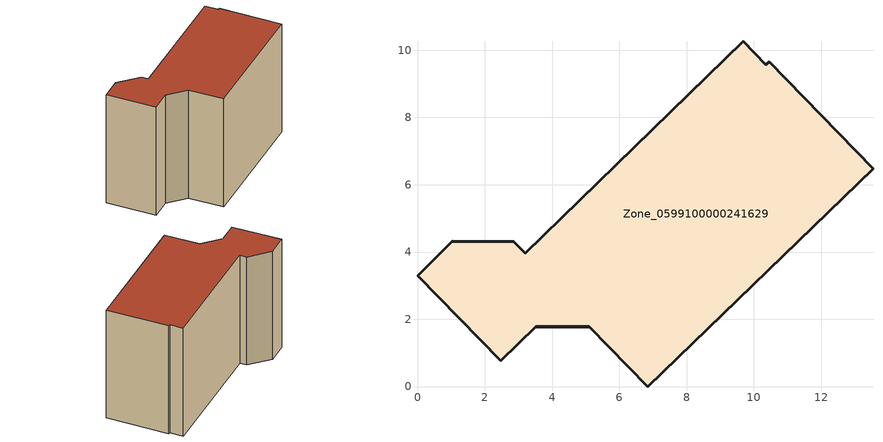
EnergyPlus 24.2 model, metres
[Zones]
Zone_0599100000241629
 floor ground (C_G): 3.2,3.96 9.68,10.26 10.36,9.56 10.45,9.65 13.54,6.48 6.85,0 5.11,1.78 3.52,1.78 2.48,0.77 0,3.3 1.04,4.32 2.86,4.3 z0
 wall outside (C_F): 2.48,0.77 3.52,1.78 5.11,1.78 6.85,0 13.54,6.48 10.45,9.65 10.36,9.56 9.68,10.26 3.2,3.96 2.86,4.3 1.04,4.32 0,3.3 2.48,0.77 z0:8.46
 roof outside (C_R): 2.86,4.3 1.04,4.32 0,3.3 2.48,0.77 3.52,1.78 5.11,1.78 6.85,0 13.54,6.48 10.45,9.65 10.36,9.56 9.68,10.26 3.2,3.96 z8.46
[BUILDING]
Pand.0599100000241629: North Axis=0; Terrain=City; Loads Convergence Tolerance Value=0.04; Temperature Convergence Tolerance Value=0.4; Solar Distribution=FullExterior; Maximum Number of Warmup Days=25; Minimum Number of Warmup Days=1
[Site:Location]
Rotterdam.The.Hague.AP_ZH_NLD Design_Conditions: Latitude=51.96; Longitude=4.45; Time Zone=1; Elevation=-4.5
[SITE:GROUNDTEMPERATURE:BUILDINGSURFACE]
18, 18, 18, 18, 18, 18, 18, 18, 18, 18, 18, 18
[MATERIAL] Thermal Absorptance=0.9; Solar Absorptance=0.7; Visible Absorptance=0.7
Name | Roughness | Thickness | Conductivity | Density | Specific Heat
G.TI.1975-1991 | MediumSmooth | 0.15 | 0.288461 | 540 | 1210
F.TI.1975-1991 | Rough | 0.3 | 0.230769 | 1920 | 840
R.TI.1975-1991 | MediumRough | 0.2 | 0.153846 | 1500 | 1000
[CONSTRUCTION]
C_G: G.TI.1975-1991
C_F: F.TI.1975-1991
C_R: R.TI.1975-1991
[ZONE]
Zone_0599100000241629: Type=1; Multiplier=1; Ceiling Height=Autocalculate; Volume=Autocalculate; Floor Area=autocalculate; Part of Total Floor Area=Yes
[ZONEINFILTRATION:DESIGNFLOWRATE]
Infil_Zone_0599100000241629: Zone or ZoneList or Space or SpaceList=Zone_0599100000241629; Schedule=AlwaysOn; Design Flow Rate Calculation Method=Flow/Area; Flow Rate per Floor Area=0.003; Constant Term Coefficient=1; Temperature Term Coefficient=0; Velocity Term Coefficient=0; Velocity Squared Term Coefficient=0
[HVACTEMPLATE:ZONE:IDEALLOADSAIRSYSTEM]
Zone_0599100000241629: Maximum Heating Supply Air Temperature=50; Minimum Cooling Supply Air Temperature=13; Maximum Heating Supply Air Humidity Ratio=0.0156; Minimum Cooling Supply Air Humidity Ratio=0.0077; Heating Limit=NoLimit; Cooling Limit=NoLimit; Dehumidification Control Type=ConstantSensibleHeatRatio; Cooling Sensible Heat Ratio=0.7; Dehumidification Setpoint=60; Humidification Control Type=None; Humidification Setpoint=30; Outdoor Air Method=None; Outdoor Air Flow Rate per Person=0.00944; Outdoor Air Flow Rate per Zone Floor Area=0; Outdoor Air Flow Rate per Zone=0; Demand Controlled Ventilation Type=None; Outdoor Air Economizer Type=NoEconomizer; Heat Recovery Type=None; Sensible Heat Recovery Effectiveness=0.7; Latent Heat Recovery Effectiveness=0.65
[ZONECONTROL:THERMOSTAT]
ThermostatControl_Zone_0599100000241629: Zone or ZoneList=Zone_0599100000241629; Control Type Schedule=DualSetpointControlType; Control 1=Thermostat_Zone_0599100000241629; Temperature Difference Between Cutout And Setpoint=0
[THERMOSTATSETPOINT:DUALSETPOINT]
Thermostat_Zone_0599100000241629: Heating Setpoint Temperature Schedule=HeatingSetpoint_Zone_0599100000241629; Cooling Setpoint Temperature Schedule=CoolingSetpoint_Zone_0599100000241629
[SCHEDULE:COMPACT]
HeatingSetpoint_Zone_0599100000241629: Through: 12/31, For: AllDays, Until: 24:00, 21
CoolingSetpoint_Zone_0599100000241629: Through: 12/31, For: AllDays, Until: 24:00, 24
DualSetpointControlType: Through: 12/31, For: AllDays, Until: 24:00, 4
AlwaysOn: Through: 12/31, For: AllDays, Until: 24:00, 1
